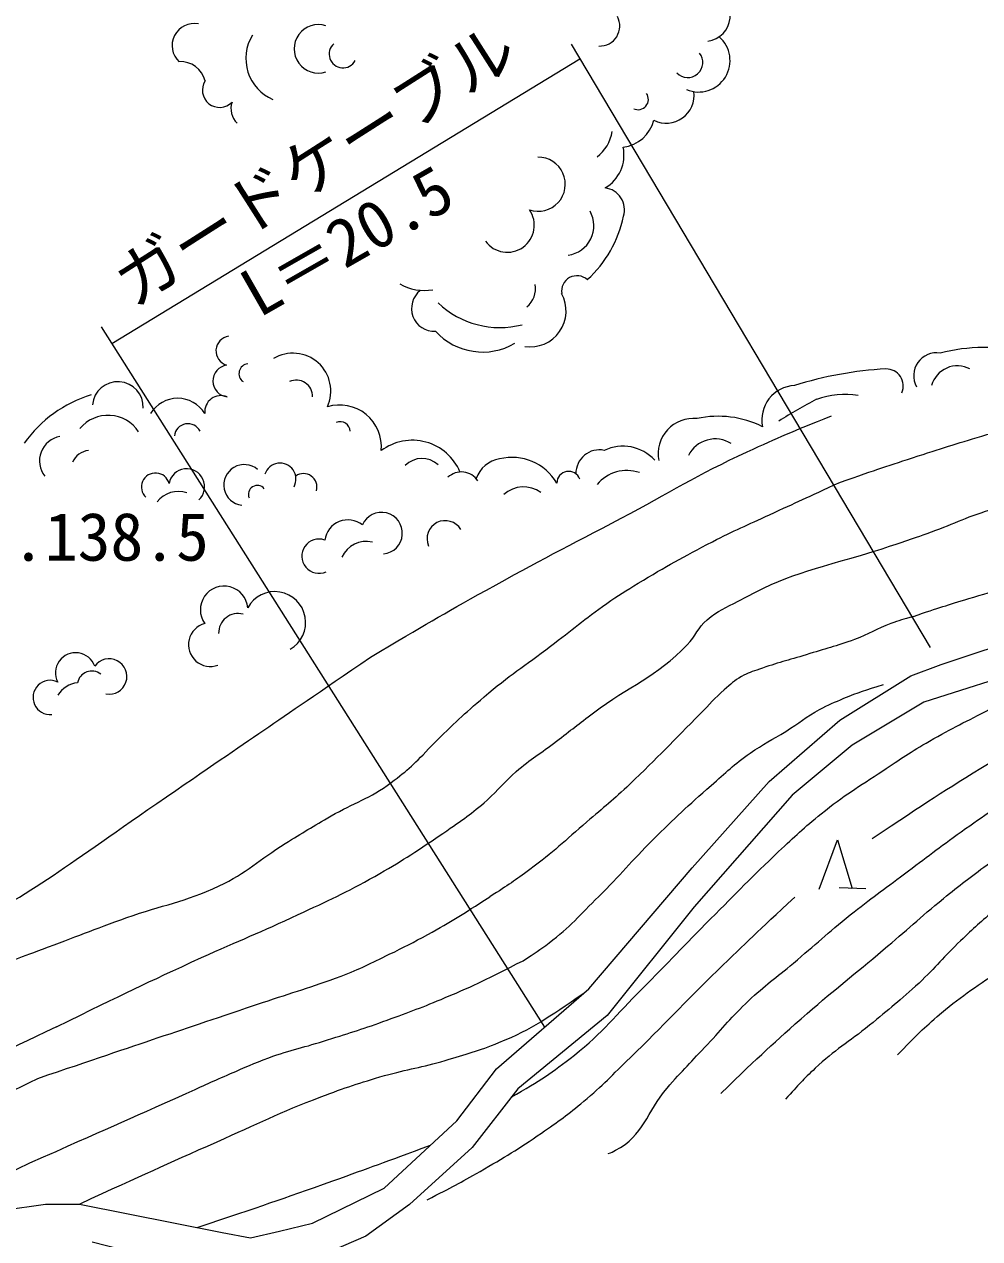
# Model space of a CAD drawing. Units: millimetres, scale not verified. Extents: x 40000 to 680000, y 20000 to 380000.
# Drawn here: x 179797 to 216103, y 292440 to 338606 of the extents above; entities that cross this region are included whole.
import ezdxf
from ezdxf.enums import TextEntityAlignment as Align

# ---------------------------------------------------------------- set-up
doc = ezdxf.new("R2010")
doc.units = ezdxf.units.MM
doc.header["$LTSCALE"] = 1000
doc.layers.add('M-BGD', color=7, linetype='Continuous', lineweight=13)
doc.layers.add('M-STR-HTXT', color=7, linetype='Continuous', lineweight=13)
doc.styles.add('ＭＳ ゴシック', font='')
doc.styles.get('ＭＳ ゴシック').set_extended_font_data('MS Gothic')

msp = doc.modelspace()

# ---------------------------------------------------------------- linework, layer by layer
at = {"layer": 'M-BGD'}
msp.add_line((210760, 305786), (211779, 305756), dxfattribs=at)
for points in [[(208096, 309823), (210793, 312158), (213481, 313841), (214636, 314268), (218028, 315399), (220012, 315926), (222348, 316379), (227121, 316454), (228930, 316956), (231140, 318237), (233778, 320197), (237602, 321630)], [(237941, 320403), (235090, 319502), (231868, 317389), (229770, 316118), (227465, 315350), (222707, 315291), (220235, 314778), (218123, 314152), (213977, 312831), (211261, 311196), (208975, 309296)], [(181890, 293758), (187311, 292674), (188391, 292473), (189497, 292724), (190753, 293026), (193466, 294357), (196229, 296919), (197736, 298904), (201253, 301943), (205182, 306533), (208096, 309823)], [(208975, 309296), (205257, 305051), (201941, 300931), (198550, 298143), (196817, 295907), (194430, 293746), (192776, 292541), (189762, 291235), (187551, 291009), (184009, 291888), (182378, 292307)], [(210006, 305727), (210701, 307603), (211262, 305756)], [(152586, 276434), (156211, 280157), (160155, 282393), (165179, 286412), (170052, 289376), (175152, 292000), (177427, 292990), (178994, 293522), (180604, 293758), (181890, 293758)]]:
    msp.add_lwpolyline(points, dxfattribs=at)
for centre, radius, start, end in [((205646, 338938), 977, 277.6637, 70.7379), ((201666, 338538), 759, 267.5073, 28.3572), ((186244, 337801), 833, 78.3267, 227.7418), ((190973, 337674), 921, 71.865, 288.135), ((189905, 337306), 1690, 148.5455, 246.901), ((205422, 337225), 1194, 247.407, 49.4344), ((191907, 337474), 525, 131.5925, 331.8271), ((205008, 337152), 571, 223.5712, 39.0798), ((185734, 336227), 960, 13.851, 93.0212), ((187220, 336103), 657, 147.437, 315.8281), ((188410, 335398), 761, 161.0345, 226.4181), ((203123, 335749), 390, 244.1859, 35.3413), ((204190, 335904), 1058, 243.7475, 7.6464), ((202386, 335307), 1382, 277.0263, 345.2428), ((200641, 334772), 1517, 307.3644, 350.7081), ((201132, 333636), 1454, 300.5868, 11.885), ((199330, 332526), 1026, 250.6993, 90.7892), ((201769, 331556), 835, 342.6103, 82.9395), ((198150, 330966), 1027, 216.1405, 35.1265), ((200311, 330946), 1129, 278.0074, 29.2688), ((198168, 332220), 4492, 312.3163, 348.2696), ((194990, 330275), 1789, 238.9045, 280.6875), ((198319, 328570), 908, 308.8307, 9.3203), ((200800, 328457), 590, 48.3158, 188.9052), ((195383, 327805), 872, 128.1508, 272.5556), ((199017, 327709), 1368, 261.425, 28.7041), ((197866, 330481), 3403, 226.4679, 284.4006), ((197208, 328566), 2419, 222.4214, 300.517), ((187648, 326192), 568, 99.0722, 253.1268), ((190002, 324662), 1442, 335.4861, 120.8038), ((214469, 325241), 877, 81.3475, 208.2174), ((216284, 319510), 6810, 76.5664, 104.3151), ((187574, 325047), 608, 98.5355, 263.8515), ((188329, 325326), 375, 96.3735, 234.5576), ((213305, 311367), 14158, 93.0945, 107.4446), ((212549, 324857), 648, 336.6299, 90.7502), ((215256, 324603), 1019, 62.2022, 164.4332), ((183349, 324048), 970, 358.0397, 174.5297), ((190134, 324464), 616, 358.0181, 115.3607), ((209126, 323572), 1304, 92.8669, 191.6831), ((183771, 319857), 4877, 107.1372, 144.5795), ((185624, 323174), 1213, 31.8796, 148.1204), ((187267, 323876), 615, 66.8565, 185.7971), ((191781, 322545), 1589, 354.7204, 107.0919), ((217109, 310253), 15831, 117.0733, 123.0639), ((210993, 321294), 3243, 81.2536, 109.627), ((182978, 322353), 1389, 33.0547, 140.5143), ((205228, 322276), 1349, 84.1215, 190.8576), ((206168, 319945), 3760, 63.4415, 102.3084), ((186015, 322901), 520, 26.8651, 173.4859), ((191806, 323119), 376, 2.5826, 113.8985), ((181311, 322010), 938, 99.7125, 218.3405), ((194542, 320829), 1963, 22.7212, 126.9072), ((206052, 321699), 1144, 57.7116, 153.2457), ((182318, 321666), 746, 96.5267, 157.2132), ((201648, 321536), 891, 77.857, 181.2246), ((202545, 320919), 1648, 42.717, 115.512), ((188156, 321092), 776, 49.1282, 262.9468), ((189517, 321319), 605, 330.9696, 162.3192), ((194907, 321209), 892, 46.3825, 135.909), ((198022, 320983), 1110, 98.3774, 161.4669), ((198331, 320165), 1973, 30.454, 103.809), ((184782, 321015), 534, 14.8181, 227.1094), ((185968, 321027), 682, 312.392, 169.4988), ((190408, 321016), 511, 344.0166, 125.5329), ((196407, 320839), 750, 33.5829, 133.0838), ((200481, 321162), 449, 19.6183, 179.6212), ((202689, 320191), 1453, 70.6206, 140.7967), ((188652, 320732), 342, 39.7762, 202.8812), ((198771, 319907), 1115, 53.8795, 132.2534), ((185663, 319812), 1036, 72.4358, 142.1272), ((193371, 319259), 792, 275.6882, 156.3666), ((192095, 318877), 890, 51.801, 172.148), ((195794, 319046), 692, 30.8315, 203.2302), ((190993, 318386), 652, 70.1924, 294.5795), ((192785, 317954), 998, 76.2385, 156.8916), ((187389, 316349), 902, 5.0781, 215.4533), ((189316, 315866), 1173, 299.575, 151.3273), ((186867, 315023), 831, 104.855, 290.3702), ((187914, 315472), 732, 74.374, 181.8035), ((181749, 313951), 767, 19.1572, 207.2399), ((183021, 313811), 674, 259.7055, 144.367), ((182359, 313471), 549, 51.7051, 169.0477), ((180779, 313017), 650, 63.7483, 275.4362), ((181943, 312549), 1034, 96.7875, 147.9074)]:
    msp.add_arc(centre, radius, start, end, dxfattribs=at)
for points, knots in [([(210811, 321200), (212236, 321693), (212605, 321822), (213763, 322196), (214777, 322524), (215346, 322703), (216368, 323007), (217481, 323339), (218104, 323531), (219229, 323819), (220456, 324132), (221152, 324273), (222389, 324545), (223654, 324823), (224359, 325004), (225635, 325228), (226829, 325438), (227508, 325493), (228709, 325655), (229993, 325828), (230715, 325902), (231998, 326082), (233100, 326237), (233721, 326306), (234816, 326509), (235723, 326677), (236226, 326801), (237122, 327022), (238045, 327249), (238348, 327337), (239471, 327662)], [0, 0, 0, 0, 1, 1, 1, 2, 2, 2, 3, 3, 3, 4, 4, 4, 5, 5, 5, 6, 6, 6, 7, 7, 7, 8, 8, 8, 9, 9, 9, 10, 10, 10, 10]), ([(212050, 318561), (213044, 318881), (213306, 318968), (214104, 319249), (215045, 319581), (215541, 319856), (216496, 320146), (217727, 320520), (218449, 320609), (219699, 320915), (220901, 321210), (221561, 321434), (222774, 321684), (223767, 321888), (224340, 321917), (225336, 322111), (226241, 322287), (226732, 322467), (227642, 322623), (228833, 322827), (229519, 322804), (230717, 322965), (231687, 323095), (232231, 323170), (233193, 323349), (234101, 323518), (234615, 323597), (235499, 323862), (236354, 324117), (236783, 324406), (237635, 324673), (238519, 324950), (239037, 325023), (239941, 325228), (240706, 325402), (240953, 325455), (241905, 325655)], [0, 0, 0, 0, 1, 1, 1, 2, 2, 2, 3, 3, 3, 4, 4, 4, 5, 5, 5, 6, 6, 6, 7, 7, 7, 8, 8, 8, 9, 9, 9, 10, 10, 10, 11, 11, 11, 12, 12, 12, 12]), ([(192956, 314553), (195066, 315804), (195624, 316132), (197360, 317100), (199340, 318206), (200479, 318771), (202484, 319833), (204350, 320822), (205349, 321471), (207267, 322353), (208503, 322921), (208931, 323110), (210470, 323719)], [0, 0, 0, 0, 1, 1, 1, 2, 2, 2, 3, 3, 3, 4, 4, 4, 4]), ([(195275, 311182), (196192, 312091), (196463, 312350), (197274, 313043), (198215, 313847), (198809, 314215), (199794, 314965), (200627, 315599), (201074, 315982), (201929, 316588), (202382, 316909), (202651, 317067), (203125, 317356), (204201, 318015), (204826, 318348), (205943, 318936), (206775, 319374), (207269, 319564), (208121, 319961), (209170, 320450), (209502, 320601), (210811, 321200)], [0, 0, 0, 0, 1, 1, 1, 2, 2, 2, 3, 3, 3, 4, 4, 4, 5, 5, 5, 6, 6, 6, 7, 7, 7, 7]), ([(213582, 316099), (214588, 316437), (214859, 316523), (215685, 316773), (216777, 317102), (217389, 317296), (218503, 317541), (219376, 317733), (219884, 317740), (220766, 317883), (221836, 318056), (222428, 318194), (223499, 318353), (224680, 318528), (225352, 318550), (226532, 318737), (227637, 318912), (228251, 319038), (229350, 319249), (231087, 319584), (231645, 319718), (233778, 320197)], [0, 0, 0, 0, 1, 1, 1, 2, 2, 2, 3, 3, 3, 4, 4, 4, 5, 5, 5, 6, 6, 6, 7, 7, 7, 7]), ([(195703, 307848), (196512, 308409), (196766, 308570), (197380, 309114), (197831, 309515), (198030, 309798), (198485, 310195), (199050, 310688), (199421, 310895), (200017, 311350), (200568, 311770), (200870, 312014), (201424, 312430), (202799, 313465), (203791, 313784), (204991, 315018), (205322, 315358), (205387, 315660), (205745, 315972), (206149, 316326), (206456, 316415), (206925, 316676), (208790, 317711), (209641, 317832), (212050, 318561)], [0, 0, 0, 0, 1, 1, 1, 2, 2, 2, 3, 3, 3, 4, 4, 4, 5, 5, 5, 6, 6, 6, 7, 7, 7, 8, 8, 8, 8]), ([(213582, 316099), (213174, 315981), (213058, 315941), (212728, 315822), (212174, 315624), (211899, 315422), (211347, 315220), (210641, 314961), (210230, 314866), (209513, 314642), (208817, 314425), (208416, 314336), (207729, 314089), (207460, 313992), (207297, 313958), (207051, 313813), (206774, 313649), (206643, 313519), (206398, 313310), (206017, 312988), (205847, 312759), (205494, 312406), (204444, 311356), (203879, 310744), (202806, 309718), (202192, 309132), (201815, 308840), (201173, 308286), (200339, 307568), (199900, 307128), (199012, 306478), (198430, 306051), (198223, 305906), (197486, 305437)], [0, 0, 0, 0, 1, 1, 1, 2, 2, 2, 3, 3, 3, 4, 4, 4, 5, 5, 5, 6, 6, 6, 7, 7, 7, 8, 8, 8, 9, 9, 9, 10, 10, 10, 11, 11, 11, 11]), ([(223570, 314852), (221800, 313706), (221336, 313402), (219878, 312515), (218555, 311711), (217783, 311312), (216461, 310506), (214697, 309431), (214137, 309048), (212015, 307642)], [0, 0, 0, 0, 1, 1, 1, 2, 2, 2, 3, 3, 3, 3]), ([(198296, 297815), (199446, 298487), (199813, 298723), (200701, 299420), (201803, 300286), (202271, 300942), (203263, 301932), (204294, 302962), (204847, 303563), (205876, 304595), (206880, 305602), (207428, 306182), (208463, 307157), (209079, 307737), (209424, 308063), (210081, 308597), (210945, 309299), (211492, 309609), (212417, 310229), (213102, 310689), (213486, 310947), (214200, 311360), (215075, 311865), (215591, 312100), (216486, 312566), (217892, 313297), (218345, 313519), (220104, 314399)], [0, 0, 0, 0, 1, 1, 1, 2, 2, 2, 3, 3, 3, 4, 4, 4, 5, 5, 5, 6, 6, 6, 7, 7, 7, 8, 8, 8, 9, 9, 9, 9]), ([(198757, 303010), (199230, 303305), (199367, 303410), (199741, 303689), (200547, 304292), (200905, 304744), (201625, 305448), (202458, 306263), (202858, 306787), (203685, 307608), (204522, 308440), (205008, 308890), (205895, 309668), (206461, 310164), (206761, 310467), (207378, 310899), (207886, 311255), (208208, 311398), (208734, 311728), (209239, 312044), (209495, 312266), (210015, 312557), (210364, 312752), (210576, 312829), (210945, 312984), (211519, 313226), (211731, 313283), (212452, 313511)], [0, 0, 0, 0, 1, 1, 1, 2, 2, 2, 3, 3, 3, 4, 4, 4, 5, 5, 5, 6, 6, 6, 7, 7, 7, 8, 8, 8, 9, 9, 9, 9]), ([(212982, 299430), (213659, 300142), (213873, 300348), (214489, 300887), (215344, 301636), (215901, 301960), (216825, 302621), (217806, 303322), (218368, 303697), (219362, 304379), (220341, 305051), (220892, 305421), (221874, 306087), (222904, 306785), (223464, 307201), (224512, 307871), (225391, 308433), (225893, 308733), (226798, 309253), (227632, 309731), (228101, 309999), (228958, 310433), (229883, 310901), (230419, 311128), (231370, 311538), (232089, 311849), (232492, 312026), (233229, 312292), (233917, 312541), (234315, 312648), (235012, 312870), (235766, 313110), (236006, 313183), (236947, 313473)], [0, 0, 0, 0, 1, 1, 1, 2, 2, 2, 3, 3, 3, 4, 4, 4, 5, 5, 5, 6, 6, 6, 7, 7, 7, 8, 8, 8, 9, 9, 9, 10, 10, 10, 11, 11, 11, 11]), ([(178029, 302531), (179227, 302979), (179526, 303091), (180486, 303449), (181737, 303916), (182432, 304195), (183689, 304645), (185053, 305134), (185886, 305233), (187196, 305850), (188250, 306347), (188718, 306846), (189708, 307461), (190383, 307880), (190765, 308110), (191452, 308510), (192334, 309024), (192922, 309164), (193739, 309778), (194389, 310267), (194626, 310494), (195275, 311182)], [0, 0, 0, 0, 1, 1, 1, 2, 2, 2, 3, 3, 3, 4, 4, 4, 5, 5, 5, 6, 6, 6, 7, 7, 7, 7]), ([(201990, 295680), (202114, 295716), (202160, 295752), (202266, 295805), (203335, 296347), (203443, 297258), (204225, 298167), (204801, 298835), (205157, 299179), (205758, 299825), (206363, 300475), (206672, 300869), (207315, 301483), (207945, 302083), (208358, 302353), (209023, 302914), (209869, 303628), (210322, 304054), (211184, 304748), (211969, 305381), (212437, 305700), (213243, 306306), (214085, 306937), (214547, 307303), (215404, 307913), (216302, 308553), (216812, 308901), (217740, 309496), (218497, 309981), (218749, 310135), (219699, 310702)], [0, 0, 0, 0, 1, 1, 1, 2, 2, 2, 3, 3, 3, 4, 4, 4, 5, 5, 5, 6, 6, 6, 7, 7, 7, 8, 8, 8, 9, 9, 9, 10, 10, 10, 10]), ([(206260, 297966), (207816, 299450), (208232, 299855), (209551, 301005), (210659, 301971), (211316, 302469), (212440, 303417), (213338, 304175), (213814, 304634), (214726, 305376), (215360, 305893), (215729, 306166), (216383, 306657), (217204, 307274), (217667, 307617), (218519, 308190), (219093, 308575), (219428, 308771), (220026, 309119), (220720, 309524), (220960, 309645), (221835, 310099)], [0, 0, 0, 0, 1, 1, 1, 2, 2, 2, 3, 3, 3, 4, 4, 4, 5, 5, 5, 6, 6, 6, 7, 7, 7, 7]), ([(154976, 291532), (158433, 293637), (159313, 294177), (162115, 295837), (164360, 297167), (165630, 297890), (167880, 299211), (169183, 299975), (169874, 300472), (171211, 301175), (172208, 301699), (172800, 301926), (173816, 302413), (174986, 302975), (175652, 303270), (176805, 303865), (180112, 305571), (181149, 306441), (184834, 308990)], [0, 0, 0, 0, 1, 1, 1, 2, 2, 2, 3, 3, 3, 4, 4, 4, 5, 5, 5, 6, 6, 6, 6]), ([(222563, 308592), (221266, 307926), (220902, 307745), (219875, 307135), (218995, 306612), (218496, 306324), (217665, 305728), (217267, 305443), (217057, 305267), (216685, 304949), (216162, 304503), (215877, 304242), (215379, 303768), (214740, 303161), (214443, 302759), (213796, 302161), (213085, 301504), (212658, 301169), (211912, 300553), (211120, 299899), (210595, 299629), (209852, 298920), (209390, 298479), (209226, 298314), (208722, 297740)], [0, 0, 0, 0, 1, 1, 1, 2, 2, 2, 3, 3, 3, 4, 4, 4, 5, 5, 5, 6, 6, 6, 7, 7, 7, 8, 8, 8, 8]), ([(181018, 300497), (183674, 301790), (184362, 302136), (186534, 303126), (187960, 303776), (188781, 304093), (190201, 304759), (191354, 305298), (192008, 305588), (193115, 306216), (194155, 306805), (194505, 307038), (195703, 307848)], [0, 0, 0, 0, 1, 1, 1, 2, 2, 2, 3, 3, 3, 4, 4, 4, 4]), ([(180315, 298537), (184471, 299943), (185512, 300296), (188845, 301418), (190012, 301810), (190681, 301989), (191834, 302422), (192570, 302699), (192960, 302909), (193668, 303251), (194244, 303531), (194562, 303699), (195125, 304005), (196072, 304521), (196374, 304729), (197486, 305437)], [0, 0, 0, 0, 1, 1, 1, 2, 2, 2, 3, 3, 3, 4, 4, 4, 5, 5, 5, 5]), ([(195107, 293921), (196077, 294417), (196343, 294558), (197116, 295001), (198049, 295536), (198568, 295846), (199452, 296458), (200098, 296905), (200457, 297161), (201060, 297664), (201785, 298269), (202141, 298665), (202818, 299322), (204133, 300598), (204820, 301362), (206134, 302638), (207270, 303740), (207641, 304090), (209073, 305426)], [0, 0, 0, 0, 1, 1, 1, 2, 2, 2, 3, 3, 3, 4, 4, 4, 5, 5, 5, 6, 6, 6, 6]), ([(180013, 295322), (182904, 296605), (183631, 296926), (185946, 297961), (186603, 298255), (186967, 298431), (187629, 298715), (188195, 298957), (188506, 299109), (189086, 299318), (189944, 299627), (190452, 299720), (191322, 299996), (192209, 300277), (192707, 300432), (193582, 300749), (194453, 301065), (194939, 301246), (195793, 301604), (196975, 302099), (197362, 302307), (198757, 303010)], [0, 0, 0, 0, 1, 1, 1, 2, 2, 2, 3, 3, 3, 4, 4, 4, 5, 5, 5, 6, 6, 6, 7, 7, 7, 7]), ([(181890, 293758), (184424, 294920), (185072, 295222), (187126, 296127), (188663, 296804), (189499, 297243), (191070, 297835), (191999, 298186), (192527, 298368), (193482, 298639), (194377, 298893), (194901, 298953), (195793, 299217), (196596, 299455), (197051, 299581), (197828, 299895), (199184, 300445), (199641, 300821), (201064, 301780)], [0, 0, 0, 0, 1, 1, 1, 2, 2, 2, 3, 3, 3, 4, 4, 4, 5, 5, 5, 6, 6, 6, 6]), ([(181018, 300497), (178766, 299424), (178198, 299155), (176396, 298286), (175139, 297680), (174418, 297373), (173180, 296729), (171579, 295895), (170723, 295353), (169136, 294493), (167388, 293545), (166396, 293039), (164639, 292107), (163534, 291519), (163189, 291336), (161809, 290603)], [0, 0, 0, 0, 1, 1, 1, 2, 2, 2, 3, 3, 3, 4, 4, 4, 5, 5, 5, 5]), ([(164245, 290201), (165647, 291067), (166025, 291309), (167202, 291956), (168113, 292457), (168640, 292708), (169563, 293187), (171141, 294005), (172019, 294473), (173607, 295272), (174756, 295849), (175415, 296142), (176572, 296704), (178036, 297415), (178495, 297642), (180315, 298537)], [0, 0, 0, 0, 1, 1, 1, 2, 2, 2, 3, 3, 3, 4, 4, 4, 5, 5, 5, 5]), ([(186369, 292862), (188872, 293709), (189518, 293923), (191523, 294640), (192977, 295161), (193440, 295330), (195236, 295999)], [0, 0, 0, 0, 1, 1, 1, 2, 2, 2, 2]), ([(163836, 287208), (166261, 288557), (166908, 288914), (168910, 289946), (171094, 291073), (172350, 291639), (174562, 292709), (176687, 293738), (177359, 294058), (180013, 295322)], [0, 0, 0, 0, 1, 1, 1, 2, 2, 2, 3, 3, 3, 3])]:
    msp.add_open_spline(points, degree=3, knots=knots, dxfattribs=at)
msp.add_open_spline([(184834, 308990), (188895, 311771), (188895, 311771), (192956, 314553)], degree=3, dxfattribs=at)
at = {"layer": 'M-STR-HTXT'}
for p, q in [((200576, 337850), (214225, 314909)), ((183121, 326467), (200907, 337294)), ((182717, 327106), (199559, 300479))]:
    msp.add_line(p, q, dxfattribs=at)

# ---------------------------------------------------------------- texts
at = {"layer": 'M-BGD', "style": 'ＭＳ ゴシック'}
msp.add_text('.138.5', height=1833, dxfattribs=at).set_placement((179331, 317663), align=Align.BOTTOM_LEFT)
at = {"layer": 'M-STR-HTXT', "style": 'ＭＳ ゴシック'}
for s, rotation, p in [('ガードケーブル', 32.508, (191618, 332053)), ('L＝20.5', 29.745, (192776, 329113))]:
    msp.add_text(s, height=1833, rotation=rotation, dxfattribs=at).set_placement(p, align=Align.BOTTOM_CENTER)

doc.saveas('drawing.dxf')
